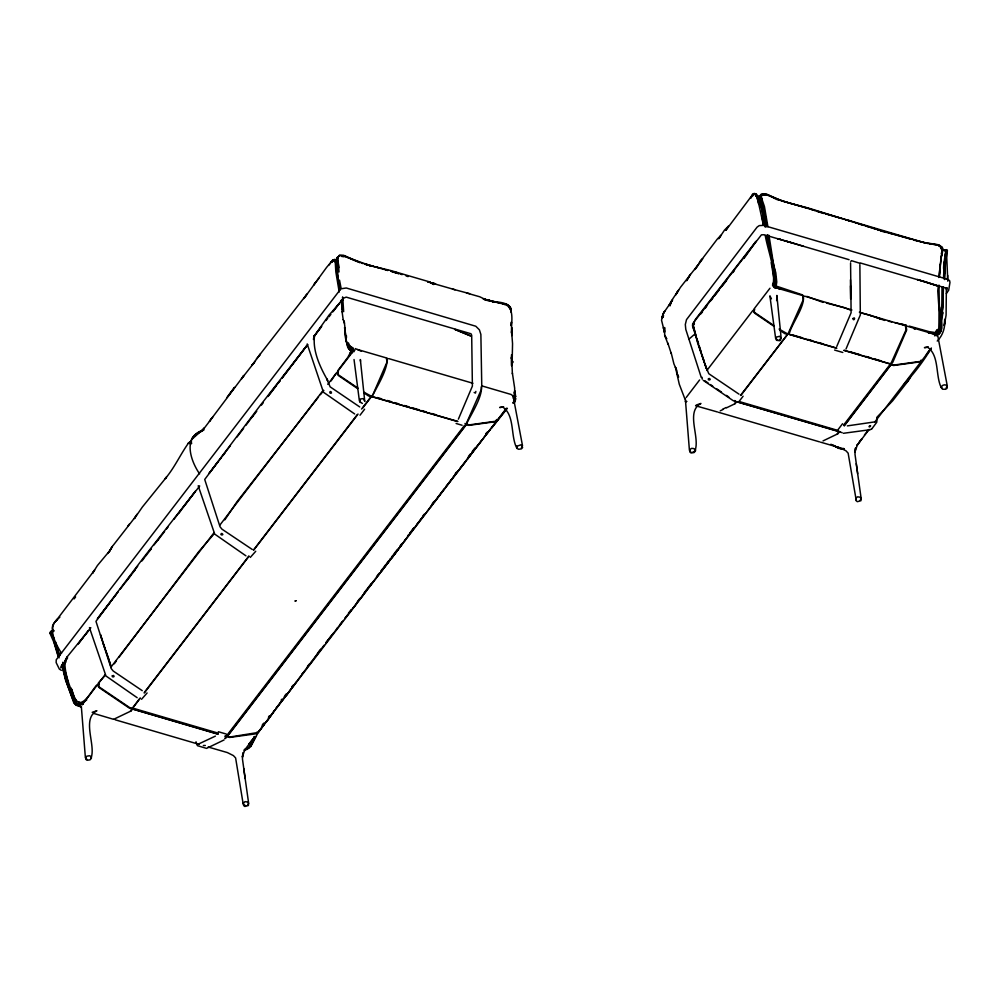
<?xml version="1.0" encoding="UTF-8"?>
<svg xmlns="http://www.w3.org/2000/svg" width="1000" height="1000" viewBox="0 0 1000 1000"><rect width="100%" height="100%" fill="white"/><g stroke="black" fill="none" stroke-linecap="round" stroke-linejoin="round"><path stroke-width="1.5" d="M74.938 700.263C74.625 703.875 81.475 706.3 83.488 702.788M947.8 281.212L946.475 251.388M944.8 263.875L944.513 273.6M943.975 269.3C942.125 269.587 948.138 238.863 945.075 255.863M944.013 269.337L944.05 262.125M945.075 261.312L944.188 279.125M360.5 361.25L360.35 359.538L364.712 400.975M515.588 396.375L515.288 397.5L513.212 398M511.238 311.825C510.938 298.825 491.362 303.888 483.088 298.863M511.087 312.075C512.463 307.312 507.65 303.512 503.263 303.675M942 287.213L941.838 304.875L940.238 320.938M942.987 298.2L942.463 309.837M938.913 287.625L939 285.1M943.5 287.3L942.237 317.125L942.738 312.475C939.513 320.238 945.013 328.375 938.562 334.65M776.75 299.337L776.7 300.625L776.862 295.425L781.15 337.962L779.325 340.087M939.525 274.413L940.062 264.413M775.15 280.438L775.1 281.613L775.075 280.562M939.513 276.688L940.925 258.175L943.088 249.788L942.312 247.288L938.8 244.8L923.65 242.438L883.037 231.325L808.55 208.1L789.388 203.05L779.975 200.075L767.175 194.363L763.3 193.738L760.85 194.412L759.75 196.412L763.162 206.438L766.762 226.363M775.125 274.525L775.675 280.012L774.287 286.413L774.475 287.738L775.938 288.35M514.575 395.588L514.388 391.85L514.663 395.138M943.55 277.3L943.975 268.85M938.112 334.6L940.375 332.013L941.388 328.587L940.888 322.762L942.8 304.425L943.1 286.925M942.938 288.3L943.025 286.9M947.463 279.575L947.712 275.438M313.438 339.513L314.587 335.412C312.3 350.763 320.225 367.438 327.725 380.525L326.688 378.925M244.338 750.962L244.7 749.75M511.538 365.675L511.562 356.613M511.662 365.45L511.512 354.75M341.675 299.9L342.075 311.812M946.375 287.787L946.087 315.175L944.225 325.688L944.7 319.325C945.3 327.45 942.987 335.25 937.225 341.062M877.212 417.55L876.737 422.287L871.975 428.663M244.812 749.275L244.688 750.425M513.6 402.3L513.888 398.113M50.025 633.325L50.5 631.562L52.938 630.575M514.038 400.763L514.125 399.862M512.388 373.875L511.812 360.562L512.288 363.288L512.612 361.725L511.337 357.663L512.188 360.425L512.55 343.7L511.75 333.013L511.9 335.6C509.85 325.337 516.825 306.775 502.975 303.812L505.163 304.538L484.637 299.163L486.275 299.95L479.787 296.788L466.525 292.987M775.5 284.975L775.725 286.775L779.938 289.387M775.15 284.2L775.1 286.938L777.175 288.087M942.138 314.025L941.462 320.188M947.038 251.363L946.55 249.662L944.312 250.362M940.925 317.85L941.438 312.775M939.8 324.538L938.988 287.312M662.825 316.913L663.05 314.962M512.062 357.65L511.825 359.55L512.238 356.262M351.163 353.113L351.637 350.9L351.163 353.113L351.5 351.275L350.5 349.675M663.288 316.75L663.5 315.3M944.638 279.575L945.537 261.75L947.438 250.575L946.612 249.725L944.85 250.475M938.713 277.512L942.15 250.8L940.837 247.45L941.975 249.775L941.375 247.862L938.575 245.325L924.963 242.875L848.962 220.463M947.25 287.775L946.912 289.788L945.375 287.85L860.425 263M945.738 256.2L946.375 252.525M704.938 363.8L706.388 368.65L697.738 343.325L693.075 325L696.325 336.875M773.213 284.2C775.275 268.163 768.162 251.6 765.3 235.875M940.337 328.725L938.85 332.638M775.375 282.812L775.113 286.9L777.113 287.562M940.75 258.538L942.262 252.875M938.337 285.85L937.75 290.912L939.237 312.1L938.787 328.237L937.525 330.562L935.775 332.625L929.087 331.637L909.287 326.112M775.888 283.587L775.763 280.613M773.925 281.663L772.475 285.15M774.35 283.012L774.688 281.812M352.05 352.825L352.587 350.975L350.825 348.725L352.587 350.975L352 352.3M941.25 253.812L942.15 250.8M187.963 443.45L190.375 441.525L191.663 443.512M693.55 328.612L692.862 326.238L694.837 320.312L696.737 317.663L756.012 241.312L744.025 258.425M760.362 197.512L760.375 198.637M91.425 758.25L90.037 759.837L87.062 760.275L85.8 759.312L85.612 757.513L86.737 756.2L89.5 755.75L91.35 756.637L91.4 757.8M695.487 450.962L694.087 452.55L691.1 452.987L689.825 452.025L689.95 449.525C692.138 446.4 696.787 450.262 695.462 450.5M354.738 260.675L343.738 255.562L339.363 255.375L336.3 260.038L337.512 272.188L336.475 259.662L339.363 255.375L344.05 255.487L360.062 262.525M249.675 746.275L254.375 736.7L249.338 747.113L245.212 749.463M338.3 258.113L337.375 260.487L337.912 264.925M750.5 198.113L752.312 194.412L754.3 193.388L755.962 194.025C761.787 203.487 762.725 215.738 764.975 226.65M250.7 746.363L255.625 736.838M750.863 198.062L753.462 193.7L756.488 194.175C762.025 203.812 763.112 216.012 765.325 226.962M940.088 330.262L938.825 332.65L934.5 335.825M940.775 330.538L939.55 332.925M458.375 419.15L472.388 386.112L471.688 335.25L470.988 333.762L346.188 297.113L343.1 298.4L332.762 311.913M846 349.012L860.325 314.95L859.875 264.587M937.887 332.525L940.275 328.462L939.613 307.213M112.2 675.575C111.388 677.825 115.725 676.963 113.438 675.425M836.775 346.438L851.1 312.75L850.575 262.975M736.637 401.675L735.212 403.675M787.913 334.05L803.263 299.725L802.75 296.188M224.838 519.837L236.9 501.863L318.512 396.962M930.925 348.825C924.087 360.2 916.012 371.012 907.163 380.875L911.338 375.462L909.05 379.75L892.6 400.863L876.988 417.175M329.075 264.975L332.713 259.988L334.75 259.425L336.238 260.725L336.763 271.525L339.762 290.175M761.175 196.85L762.025 199.462L761.175 196.8L761.988 195.325L766.762 194.938L783.525 201.262L850.3 220.925M869.137 429.363L857.075 445.412L857.375 444.862L854.825 452.312L855.537 447.975L854.975 454.075L857.663 473.713M678.612 290.025L675.713 294.875L680.462 287.325L698.512 264.288L694.9 269.587L702.688 258.762L700.788 260.338L699.275 262.825L717.3 239.075L721 235.238L718.725 238.75L724.513 230.087L728.475 226.163L725.837 230.35L750.938 196.85L753.325 195.162L751.925 196.513M869.038 426.425C868.888 428.338 872.337 424.588 869.538 425.975M256.363 358.975L260.438 354.062L251.788 365.462L254.4 362.6M663.7 313.2L664.737 311.425M136.95 514.275L134.4 518.575L142.363 507.038L166.537 477.088L165.238 478.625C174.462 467.825 180.2 454.738 188.337 443.3L189.762 442.725L190.588 444.475M664.412 311.438L662.688 314.938L662.525 317.775M692.862 326.238L694.412 323.663M192.225 439.025L200.075 431.962M335.863 373.575L331.112 380.913M677.05 292.475L677.925 291.1L670.987 301.537L670.088 305.85L670.9 301.988L669.125 305.487L672.588 299.962L663.288 313.412L661.525 320.163L664.212 331M780.512 340.3L780.962 338.137M258.663 356.138L306.975 294.088L303.888 298.587L326.6 267.387L331 262.213L334.188 260.812L335.275 261.812L334.188 260.812M857.075 445.412L861.988 438.587M211.15 419L209.438 421.388L243.95 375.425L241.537 378.738L243.475 375.887M938.75 331.188L936.287 333.65L928.525 332.912M241.537 378.738L255.413 361.012M275.038 709.625L266.5 721.762M274.925 709.987L267.775 720.138M114.338 663.775L116.388 660.85M257.95 732.788L264.387 724.188M296.188 682.125L284.7 697.5M268.525 717.262L269.413 716.012M268.512 717.3L269.4 716.05M734.575 403.488L736.175 401.538M837.337 433.587L838.938 431.637L736.663 401.662M837.975 433.775L839.4 431.775L840.6 432.188M245.987 425.213L253.225 415.5M773.037 286.262C779.212 270.538 768.55 252.838 767.188 236.825M226.812 397.638L234.575 387.362L228.45 395.662M119.1 657.1L198.75 551.638L213.912 534.087M773.525 286.212L774.45 284.913M130.525 710.788L132.125 708.825M131.163 710.962L132.587 708.962L217.975 733.975M224.812 738.4L226.412 736.45L225.1 736.05M225.463 738.587L226.875 736.587L229.625 737.45L256.488 733.737L257.013 732.075M405.913 538.875L400.625 546.3M408.938 534.712L404.375 541.213M407.7 536.625L419.05 521.737M467.413 459.237L475.062 448.688M314.988 657.475L324.1 645.188M337.962 370.45L347.788 357.388L350.65 352.1L350.15 354.95L350.8 350.85L347.85 347.775L345.575 338.425L345 327.85M275.812 708.575L281.413 701.3M275.7 708.913L283.087 699.237M363.15 594.8L366.4 590.4M321.062 648.988L301.537 674.95M363.15 595.037L359.85 599.412M300.763 676L286.363 695.462M401.875 544.4L393.8 555.438M178.988 513.013L195.413 491.238L144.225 556.788L97.387 618.8L112.375 599.412M399.338 547.8L391.925 557.888M444.025 489.062L430.575 506.962M85.05 635L88.513 630.575L67 657.05L64.8 661.112L65.638 662.562L64.887 661.413L66.625 659.087M410.175 533.013L414 528M135.525 516.688L112.312 546.487L107.9 553.513L109.175 551.4L97.425 565.525L92.562 573.237L94.625 570.1L55.512 621.45L57.462 619.188C46.75 628.15 55.825 644.15 61.5 653.263M701 313.8L702.525 311.788M321.662 326.262L313.612 336.938L329.05 315.075L339.275 303.475L333.363 311.012M705.037 308.463L706.712 306.25M710.975 300.613L712.725 298.3M126.95 580.288L131.25 574.612M134.025 570.975L137.713 566.112M82.125 704.812L98.138 683.888M334.825 631.512L337.3 628.025M407.675 535.95L408.862 534.4M409.65 533.35L413.587 528.162M485.6 434.113L486.987 432.275M496.938 420.675L506.425 408.2M686.175 397.525L699.613 379.95M858.925 442.612L861.525 439.188M930.725 348.888L926.4 354.525L931.038 348.537M921.7 360.8L931.388 348.025M120.062 589.362L124.375 583.688M326.012 320.538L327.75 318.275M284.175 696.875L285.05 695.725M254.875 736.425L244.55 750.212L244.85 749.663L242.3 757.125L243.012 752.775L242.45 758.888L245.138 778.525M308.888 665.45L312 661.375M422.5 516.425L424.137 514.275M714.475 295.988L719.312 289.675M174 519.2L181.412 509.5M183.263 507.075L199.713 485.988L198.2 485.775L214.725 534.113L245.912 555.812M337.275 628.288L343.438 620.4M740.875 395.387L787.638 334.4L784.812 333.638L779.925 330.337M114.925 596.075L118.338 591.625M236.988 437.025L243.562 428.425M252.025 417.388L256.725 411.25M261.425 405.112L263.312 402.65M268.012 396.5L276.475 385.438M278.363 382.987L280.238 380.525M282.125 378.075L307.775 344.575M321.488 326.662L313.962 336.488L313.587 338.825M329 316.825L330.887 314.375M110.15 602.4L95.962 621.337L111.275 668.625L113.212 671.025L142.225 690.662M111.975 600.013L115.625 595.262M125 583.05L135.375 569.538M141.975 560.938L144.8 557.25M145.75 556.025L151.4 548.65M157.988 540.062L164.587 531.475M166.462 529.025L168.35 526.562M98.737 683.1L105.188 674.688M110.712 667.475L214.125 532.575M219.725 525.275L323.162 390.35M327.762 384.338L336.975 372.325M337.575 371.538L353.675 350.575M139.762 698.4L131.912 708.875L218 734.225M144.375 692.387L248.775 556.175M253.45 550.087L357.375 414.513M361.562 409.05L371.2 396.475M140.4 698.025L132.4 708.475L129.75 707.638L99.575 687.225L98.588 685.987L99.162 683.662M144.2 693.062L249 556.237M253.663 550.15L358.062 414.075M362.663 408.075L371.362 396.737L368.475 395.925L363.65 392.675M147.1 692.962L141.537 699.3M255.738 551.25L250.287 557.425M360.012 415.213L364.6 409.225M226.725 735.588L464.588 425.3M466.512 423.1L481.287 389.675L481.463 387.225M307.45 666.45L309.188 664.188M262.225 725.413L263.975 723.138L262.4 725.1M291.675 687.05L293.05 685.25M399.7 546.438L401.925 543.538M432.262 503.663L433.938 501.475M455.275 473.625L456.238 472.362M359.938 598.312L357.325 601.712M364.288 592.638L371.012 583.862M376.5 576.7L379.075 573.325M380.775 571.125L383.113 568.075M383.888 567.062L386.037 564.25M386.75 563.312L388.9 560.513M389.625 559.575L390.6 558.3M391.587 557.013L392.887 555.312M393.537 554.462L397.463 549.35M445.725 486.8L465.45 461.8M377.287 576.613L389.2 561.112M434.35 502.075L451.7 479.3M258.113 732.237L496.337 421.463M753.863 309.175L769.95 288.238M706.838 370.513L752.925 310.4M708.425 378.562C707.25 380.975 712.1 379.95 709.375 378.438M740.487 395.438L787.837 333.913L836.7 348.088M739.825 400.475L743.1 396.213M838.2 429.438L842.562 423.738M843.7 424.963L890.688 363.675L889.9 363.438M844.312 425.838L891.35 364.237L844.137 350.275M946.363 293.55L948.7 290.175L949.963 282.462L949.6 280.6L947.638 279.325L763.438 225.375L759.225 225.613L757.113 227.113L686.5 319.637L685.312 324.525L685.788 329.4L701.3 377.562M920.763 362.025L874.675 422.137M874.9 421.875L847.35 425.887M67.638 657.775L61.037 666.363L60.812 667.975M78 644.275L90.25 628.312M218.275 461.375L204.713 479.462L220.025 526.763L221.962 529.163L252.25 549.462M220.15 458.95L230.413 445.613M96.625 685.2C91.237 690.925 81.812 710.875 75.05 698.5L75.612 699.8C69.887 688 64.55 673.637 64.887 661.413M468.375 456.538L470.275 454.075M317.5 653.337L319.925 650.188M350.225 611.575L344.8 618.688M348.888 613.525L373.913 580.75M381.6 570.988L392.85 556.45M249.462 743.4L249 744L252.162 739.912M844.125 425.625L890.875 364.637L893.612 365.5L920.487 361.788L921.562 360.613M937.188 332.2L937.975 331.175M280.175 380.425L268 396.175M282 378.062L290.2 367.425M292.013 365.062L306.875 345.513L259.475 406.438L209 473.512L221.225 457.738M78.95 642.862L83.312 637.212M472.163 451.613L475.012 447.925M457.925 471.025L452.638 477.875M432.45 504.3L426.775 511.85M375.05 579.513L377.312 576.362M301.663 674.587L302.85 673.037M318.812 278.387L313.663 285.038L315.55 282.613M74.088 598.913L75.588 596.975M422 517.712L416.575 524.712M419.825 520.737L426 512.837M348.425 613.2L351.25 609.55M334.062 632.288L325.625 643.225M331.075 262.325L333.338 259.913L335.45 259.525M149.562 550.612L151.275 548.4M127.775 526.163L129.388 524.075M375.05 579.288L369.575 586.475M339.688 624.925L342.088 621.862M352.925 608.288L356.4 603.85M732.85 272.587L734.45 270.55M222.963 455.525L224.713 453.312M153.95 545.013L158.475 539.362M475.875 447.675L482.2 439.775M331.775 635.237L325.625 643.025M266.962 720.975L266.075 722.3M344.812 618.45L347.537 615.037M721.775 286.55L726.587 280.512M485.812 435.05L490.1 429.762M459.775 468.663L484.325 437.125M285.262 695.113L286.112 694.038M491.712 428.013L507.388 408.3M266.112 722.038L257.875 733.05L250.688 746.65L246.663 749.562L244.213 749.762M320.363 394.675L323.85 390.462M484.387 436.838L505.725 409.85M282.188 700.562L284.775 697.188M281.087 700.188L281.925 699.175M864.438 434.95L868.612 429.862M212.775 417.025L202.95 429.913L204.225 428.013L199.762 432.262L203.7 429.95C182.25 436.262 190.438 460.613 199.575 473.837M98.275 683.125L105.15 675.375M188.7 443.05L190.5 441.538L191.625 442.013M90.8 758.3L91.562 756.363C95.025 743.162 81.875 718.562 96.9 710.763L92.175 712.337M694.837 451.012C700.625 437.762 685.088 411.788 700.95 403.462L696.225 405.037M59.887 617.1C56.438 620.513 50.825 624.275 52.675 629.95M257.575 732.562L230.037 736.988L227.162 736.25L466.112 424.487L468.862 425.363L495.725 421.65L496.6 419.525M871.862 428.812L870.2 429.7L843.363 433.3M859.75 263.225L851.425 260.663L850.775 261.588M53.562 630.3L51.638 632.087L53.663 631.337M466.388 424.137C471.65 413.312 482.55 396.737 481.413 386.337M247.675 805.062L248.688 803.587L243.738 768.512M860.2 500.25L861.2 498.775L856.263 463.7M331.475 393.038C329.087 394.5 329.387 389.888 331.475 392.163M695.35 335.112L693.95 334.812L689.062 339.062M521.4 447.825L522.513 445.7L513.1 396.012L511.075 394.462L481.712 385.85M946.15 387.962L947.262 385.838L937.85 336.15M194.275 435.925L198.363 433.013M86.737 699.887L80.6 704.388C72.213 704.25 73.625 693.662 71.213 688.175M936.012 334.012C938.15 332.587 940.913 329.787 939.95 326.987M249.037 747.812L246.6 749.35M371.188 396.5L457.825 421.388M247.162 748.112L248.4 747.3M839.85 431.662L735.95 401.587M513 403.075L515.112 401.7L515.55 398.575L514.55 397.1M224.112 739.925L206.562 748.388L197.387 745.662L196.012 741.775M513.062 402.738L515.175 401.362L515.55 398.5L514.4 396.725M196.65 434.237L201.612 431.087M386.475 358.525L387 362.062L373 394.475L371.637 396.388L364 392.225M803.388 296.375C804.95 307.113 791.075 324.425 789.125 334.412L836.6 348.25M905.512 326.287L906.038 329.825L890.675 364.137L844 350.425M906.162 326.475L906.675 330.012L892.738 362.337L891.137 364.275L893.962 365.05L920.837 361.337M944.812 250.975L945.5 250.562L943.688 250.225M332 261.688L332.775 261.262M331 262.213L332.7 261.288M221.325 533.462C219.262 535.588 224.9 535.375 222.013 533.488M203.062 430.025C198.2 432.788 189.887 436.55 191.262 443.375M201.262 431.262L203.663 430.025M734.812 403.825L726.513 407.825M130.775 711.112L113.637 719.325M837.588 433.913L823.012 440.925M215.4 736.112L198.263 744.15M722.638 409.225L726.237 407.512M720.25 410.825L722.913 409.55M779.975 340.725L776.488 340.312L776.038 337.238L779.6 336.275L780.95 337.975M692.938 451.95L694.1 451.512M686.838 401.438L685.2 401.175M842.15 432.65L841.312 432.4M513.713 397.837L515.675 396.6L514.837 390.863M503.612 406.737L499.65 407.512L502.837 407.137C514.738 415.238 510.562 435.138 516.413 447.35L517.45 448.1M928.363 346.887L924.4 347.663L927.588 347.275C939.488 355.375 935.312 375.275 941.162 387.488L942.2 388.237M686.45 401.7L685.625 401.488M53.963 630.775L51.3 631.213L50 633.387L53.888 642.25L58.05 656.162M496.075 421.188L469.275 424.888L466.4 424.15M82.438 704.412L77.05 704.025L74.488 700.163M513 396.512L514.288 396.375M763.85 194.862L764.975 194.762M936.062 335.737L937.175 335.662M843.612 448.6L840.55 448.675L837.225 446.662M754.675 309.225L754.087 311.562L755.075 312.787L774.2 325.775M754.325 309.688L753.737 312.013L754.725 313.238L773.85 326.225M338.4 371.562L337.825 373.9L338.812 375.125L357.925 388.113M338.05 372.025L337.475 374.363L338.462 375.588L357.575 388.562M98.812 684.112L98.238 686.45L99.225 687.675L129.3 708.075L132.113 708.812M844.05 448.625L841 448.587M843.988 448.862L838.85 448.438L830.888 444.25M362.425 403.413L359.725 401.962L360.438 398.988L363.338 398.612L364.812 401.4M79.825 706.225L76.225 705.3L73.825 702.875L66.137 681.3L62.138 665.013M83.15 704.25L79.662 703.438M80.075 705.975L76.388 705L73.938 702.525L72.7 696.9L66.325 680.812L62.213 664.45M80.562 703.612L82.088 703.812M929.163 243.637L938.425 244.988L942.087 247.6L942.812 250.138M245.65 805.612L243.675 804.938L243.113 803.637L235.613 757.962L233.438 755.612L227.387 752.575L208.137 747.013M307.175 343.938L323.462 392.25L354.663 413.963M90.887 627.85L89.45 627.65L105.962 675.975L137.162 697.688M928.462 332.9L935.55 334.1M695.575 405.75L717.5 411.987M927.837 243.463L914.038 240.188M355.012 350.087C341.475 347.85 347.512 328.688 343.2 319.613M888.225 321.175L891.787 321.925M469.613 293.65L452.512 289.088M348.312 342.8L349.913 346.1L353.413 348.212M500.175 303.175L483.963 299.262M344.025 256.588L341.438 256.312L344.562 256.462L371.488 266.075L368.413 265.163L390.562 270.487L429.613 281.9L433.725 284.513L429.913 282.113L427.625 281.875L455.037 289.75M825.537 213.875L841.438 218.475M826.5 303.1L844.412 307.638L850.938 310.25M372.95 266.05L364.787 264.05M888.225 232.875L894.8 234.587M861.075 312.938L869.075 315.025M894.688 322.587L906.363 325.312L901.95 324.237M883.938 231.875L886.388 232.463M780.725 239.45L777.562 238.663L793.763 243.337L784.887 240.75M364.562 264.163L384.725 269.425M823.8 213.487L816.587 211.238M895.975 234.913L911.363 239.338M808.15 208.337L780.962 200.738M914.188 328.95L914.987 329.175M375.988 267L380.875 268.438M353.325 349.525C344.137 346.938 346.637 334.85 344.5 327.663M385.763 269.738L387.95 270.363M845.888 219.8L851.413 221.475M390.662 271.137L398.8 273.575M392.075 271.762L394.688 272.512M820.638 442.188L839.912 447.762L845.962 450.8L848.138 453.15L856.2 500.138M773.875 287.175L803.312 295.775M357.6 349.513L387.025 358.113M855.575 222.9L856.988 223.3M849.062 259.675L764.15 234.762L761.438 234.825L692.675 323.713L692.513 325.913L698.45 344.137M804.425 296.1L851.912 310.012M859.338 312.188L905.337 325.662M906.45 325.988L935.825 334.613M791.675 334.675L802.087 337.725M808.05 339.462L812.513 340.775M818.462 342.525L822.925 343.825M849.712 351.675L860.125 354.725M866.087 356.463L870.55 357.775M873.525 358.65L880.962 360.825M834.613 350.062L842.8 352.463M385.575 269.875L387.75 270.512M738.713 401.388L838.425 430.588M734.525 400.562L735.238 400.775M735.6 401.438L733.35 400.775L703.263 380.387M819.525 441.863L718.612 412.312M388.738 358.612L472.887 383.263M377.287 397.562L381.562 398.812M387.275 400.487L391.562 401.75M394.412 402.575L398.7 403.837M404.438 405.513L408.738 406.775M411.613 407.612L418.787 409.725M421.65 410.562L425.962 411.825M431.7 413.5L436 414.762M464.963 423.475L466.538 424.425L227.338 736.462L225.138 736.325M456.1 423.488L462.1 425.25M218.325 731.725L226.325 734.062M132.438 708.025L218.188 733.138M115.15 719.775L199.275 744.412M865.9 226.075L870.763 227.512M457.488 421.538L372.113 396.538C377.938 384.787 386.788 371.5 387.475 358.5M93.588 713.388L113.425 719.275M792.212 242.862L803.288 246.175M382.45 268.925L384.538 269.562M858.462 223.762L863.662 225.375M395.988 272.887L398.612 273.7M872.288 316.025L870.25 315.4L884.663 320.425M802.725 294.962L776.162 286.05L776.762 281.988L775.8 272.787L773.7 265.175L768.988 235.35M361.4 263.05L363.088 263.587M406.112 275.963L408.113 276.6M871.988 227.9L875.662 229.075M809.338 208.725L814.737 210.538M874.262 316.65L881.438 319.2L878.162 317.938M400.112 273.988L402.113 274.65M880.362 230.775L882.712 231.575M367.75 264.8L366.662 264.425L369.263 265.338M777.725 340.062L775.662 338.562L769.887 295.85L771.45 298.812M806.875 296.4L823.112 302.4M877.425 229.713L879.188 230.375M355.863 261.062L359.862 262.638M78.725 704.225L77.287 703.612M779.625 200.312C773.587 199.625 763.775 189 759.412 196.863L762.763 206.75L765.212 219.812M81.363 707.325L75.475 704.188M361.438 351.287L355.275 348.575M351.4 348.4L352.55 348.9L349.475 346.575M61.35 670.35L59.35 669.075L56.15 662.588L56.25 659.75L340.85 288.825L346.275 287.987L475.8 326.238L479.4 329.825L480.875 334.438L481.775 386.55M833.375 445.213L838.8 448.188M787.887 334.05L779.075 329.075M690.888 451.975L689.412 450.238L685.362 399.075M86.838 759.275L85.375 757.525L81.325 706.375M78.375 704.688L76.05 703.25M78.025 705.25L75.713 703.825M739 394.162L708.75 373.688L704.837 363.825M203.363 745.487L205.325 745.475M360.575 402.088L359.387 400.9L354.038 359.538M726.4 395.4L728.812 397.025M359.725 406.938L330.138 386.85L326.875 379.137M710.413 384.562L712.75 386.15M716.538 388.713L721.513 392.088M704.725 380.688L708.075 382.962M938.7 245.712L939.75 246.438M351.512 348.35L352.225 348.888M351.975 347.9L349.913 346.1M758.112 196.525L760.113 198.85L757.325 195.85L758.213 196.637M349.325 348.725L347.938 345.775M757.325 195.85L761.112 200.012L761.85 205.637M475.863 391.4L475.45 393.1L474.15 392.438M508.875 306.688L510.2 309.075M348.562 345.425L349.45 346.6M353.713 351.3L353 350.112L353.925 351.8M53.1 636.4L51.55 633.263L54.212 638.8M62.675 662.312L67.787 681.062M74.45 697.913L71.888 689.75M59.1 657.85L53.95 641.675M71.188 692.537L72.6 695.688M676.4 369.7L673.913 363.875L671.125 352.6M72.725 699L65.537 680.05L62.138 666.275M762.5 208.975L764.25 213.263M684.938 399.038L679.275 384.225L675.438 367.25L677.05 371.287M668.1 344.35L664.675 335.337L664.587 327.5L664.412 332.575L663.425 327.65L664.675 331.35M766.825 235.512L769.887 246.762L774.5 271.962M762.013 199.438L764.45 206.562L767.925 226.775M70.175 687.7L71.463 691.1M73.913 701.725L74.262 702.638M69.55 688.138L70.362 690.337M671.287 353.65L667.85 343.1M105.862 650.962L109.312 660.475M102.775 642.425L105.35 649.562M67.188 681.55L68.6 685.5M57.075 648.512L59.612 655.65M512.388 373.088L514.663 388.15L514.612 394.712M59.612 655.7L55.45 641.8M759.85 203.5L761.2 207.463M702.925 357.612L704.538 362.562M698.875 345.45L701.425 353.3M701.725 353.913L702.525 356.375M701.85 354.613L704.412 362.512M758.75 204.338L756.925 197.025L755.387 195.362L756.975 197.05L758.15 201.25L763.288 224.575L761.988 216.05M58.5 656.425L56.238 648.6M346.763 342.925L347.587 345.562M696.775 338.25L698.612 344.025M757.788 195.963L759.175 200.425M699.062 345.475L701.325 352.688M102.025 639.85L100.5 634.7L110.725 665.662L109.775 661.775M773.363 269.925L774.163 272.825M773.475 268.012L774.65 272.35M762.475 207.087L763.25 209.95M761.175 202.85L766.312 226.713M54 640.238L54.55 642.362M768.1 237.6L768.587 239.537M941.438 387.775L942.55 389.237L945.525 389.275L947.038 388.375L947.05 385.9C945.675 383.862 941.413 384.938 941.363 387.438M346.413 337.938L346.413 335.662M341.012 300.4L342.425 309.738M771.188 262.65L774.2 280.175M921.012 360.125L921.213 361.062M62.162 664.513L62.438 665.825M764.075 209.725L764.625 212.375M342.45 297.4L343 300.225M342.713 297.013L343.65 311.688M339.513 280.075L341.125 288.475M338.013 280.4L337.463 271.825M339.55 288.438L337.938 280.038L336.425 259.7M339.212 292.05L335.838 271.887L335.238 261.775M765.275 221.312L766.162 226.525M338.862 267.663L337.95 260.1L339.038 271.938M765.113 215.012L765.75 218.962M769.4 244.1L771.075 255.475M770.588 253.125L770.975 255.525M766.162 221.663L766.587 224.438M702.1 377.312L702.275 379.162M769.875 248.225L767.887 234.913M344.188 321.012L344.525 323.425M342.1 311.762L343.175 319.662M940.025 323.288L940.3 325.525M767.425 235.212L767.738 237.85L767.463 235.45M348.013 344.025L348.225 346.012M514.675 391.112L514.925 394.087M850.45 279.75L850.688 299.062L850.512 285.9M511.413 322.088L511.163 325.625L511.413 322.088M511.8 330.037L511.55 332.7L511.987 327.812L511.8 330.037M512.25 358.713L511.8 362.113L512.25 358.713M662.513 316.65L662.3 317.838L662.763 315.262L662.513 316.65M512.612 361.725L511.85 365.262L512.612 361.725M243.45 803L243.65 805.562L244.812 806.488L248.4 805.512L248.4 803.062L247.288 801.95L244.988 801.637L243.45 803M855.962 498.188L856.162 500.75L857.337 501.688L860.925 500.712L860.938 498.25L859.825 497.137L857.513 496.825L855.962 498.188M852.95 318.562C853.713 322.337 856.237 315.95 852.95 318.562M66.05 659.837L64.837 663.825L67 657.05L66.05 659.837M936.688 330.175L936.075 332.025L936.688 330.175M516.812 446.275L516.862 448.387L518.688 449.3L521.475 448.837L522.6 447.525L521.025 444.787L516.812 446.275M337.413 257.275L336.3 260.038L337.413 257.275M110.75 549L109.438 551.45L112.312 546.487L110.75 549M687.913 278.463L686.675 280.738L690.4 274.375L687.913 278.463M904.6 383.837L903.375 385.475L907.862 381.075L904.6 383.837M295.988 600.788L295.163 601.013L295.988 600.788M396.45 272.562L393.575 272.162L396.45 272.562M432.987 283.15L431.2 282.725L435.575 283.837L432.987 283.15M925.512 281.788L917.325 279.513L937.2 285.837L925.512 281.788M490.312 300.75L488.488 300.113L493.625 302.013L490.312 300.75M456.938 330.25L455 329.462L470.688 335.95L456.938 330.25M80.625 703.162L78.7 702.225L80.625 703.162M349.8 349.65L348.725 348.775L349.8 349.65M666.612 338.75L664.675 335.337L666.612 338.75M678.525 377.088L676.75 372.65L678.525 377.088M775.275 287.15L774.987 285.613L775.275 287.15M940.438 326.637L940.462 328.475L940.438 326.637"/></g></svg>
